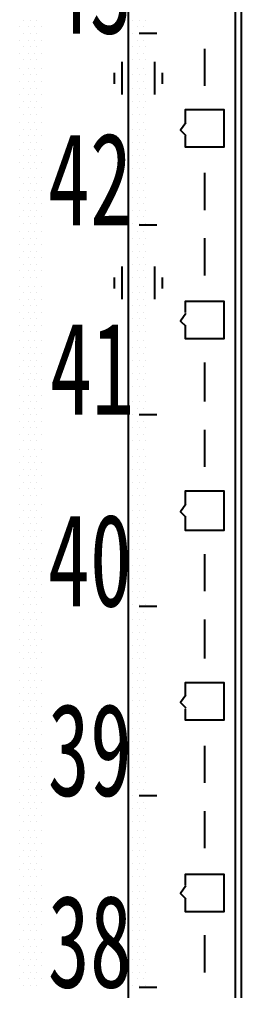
# Model space of a CAD drawing. Header units: metres. Extents: x 17 to 1264, y 17 to 859.
# Drawn here: x 380.9 to 395.6, y 563.3 to 627.5 of the extents above; entities that cross this region are included whole.
import ezdxf

# ---------------------------------------------------------------- set-up
doc = ezdxf.new("R2010")
doc.units = ezdxf.units.M
for name, color, linetype in [('LINES', 7, 'Continuous'), ('POLYLINES', 4, 'Continuous'), ('TEXTS', 3, 'Continuous')]:
    doc.layers.add(name, color=color, linetype=linetype)

msp = doc.modelspace()

# ---------------------------------------------------------------- linework, layer by layer
at = {"layer": 'LINES'}
for p, q in [((395.56, 96.77), (395.56, 692.06)), ((381.16, 627.41), (381.16, 627.41)), ((381.59, 627.41), (381.59, 627.41)), ((382.03, 627.41), (382.03, 627.41)), ((388.36, 627.41), (388.36, 627.41)), ((388.79, 627.41), (388.79, 627.41)), ((389.23, 627.41), (389.23, 627.41)), ((380.87, 626.98), (380.87, 626.98)), ((381.45, 626.98), (381.45, 626.98)), ((381.88, 626.98), (381.88, 626.98)), ((382.31, 626.98), (382.31, 626.98)), ((388.07, 626.98), (388.07, 626.98)), ((388.65, 626.98), (388.65, 626.98)), ((389.08, 626.98), (389.08, 626.98)), ((380.87, 626.11), (380.87, 626.11)), ((381.16, 626.54), (381.16, 626.54)), ((381.45, 626.11), (381.45, 626.11)), ((381.59, 626.54), (381.59, 626.54)), ((381.88, 626.11), (381.88, 626.11)), ((382.03, 626.54), (382.03, 626.54)), ((382.31, 626.11), (382.31, 626.11)), ((388.07, 626.11), (388.07, 626.11)), ((388.36, 626.54), (388.36, 626.54)), ((388.65, 626.11), (388.65, 626.11)), ((388.79, 626.54), (388.79, 626.54)), ((389.95, 626.54), (388.79, 626.54)), ((389.08, 626.11), (389.08, 626.11)), ((389.23, 626.54), (389.23, 626.54)), ((381.16, 625.68), (381.16, 625.68)), ((381.59, 625.68), (381.59, 625.68)), ((382.03, 625.68), (382.03, 625.68)), ((388.36, 625.68), (388.36, 625.68)), ((388.79, 625.68), (388.79, 625.68)), ((389.23, 625.68), (389.23, 625.68)), ((393.11, 625.54), (393.11, 623.09)), ((380.87, 625.25), (380.87, 625.25)), ((381.16, 624.82), (381.16, 624.82)), ((381.45, 625.25), (381.45, 625.25)), ((381.59, 624.82), (381.59, 624.82)), ((381.88, 625.25), (381.88, 625.25)), ((382.03, 624.82), (382.03, 624.82)), ((382.31, 625.25), (382.31, 625.25)), ((388.07, 625.25), (388.07, 625.25)), ((388.36, 624.82), (388.36, 624.82)), ((388.65, 625.25), (388.65, 625.25)), ((388.79, 624.82), (388.79, 624.82)), ((389.08, 625.25), (389.08, 625.25)), ((389.23, 624.82), (389.23, 624.82)), ((380.87, 624.24), (380.87, 624.24)), ((381.45, 624.24), (381.45, 624.24)), ((381.88, 624.24), (381.88, 624.24)), ((382.31, 624.24), (382.31, 624.24)), ((387.64, 624.67), (387.64, 622.51)), ((388.07, 624.24), (388.07, 624.24)), ((388.65, 624.24), (388.65, 624.24)), ((389.08, 624.24), (389.08, 624.24)), ((389.8, 624.67), (389.8, 622.51)), ((381.16, 623.81), (381.16, 623.81)), ((381.59, 623.81), (381.59, 623.81)), ((382.03, 623.81), (382.03, 623.81)), ((387.14, 623.95), (387.14, 623.23)), ((388.36, 623.81), (388.36, 623.81)), ((388.79, 623.81), (388.79, 623.81)), ((389.23, 623.81), (389.23, 623.81)), ((390.31, 623.95), (390.31, 623.23)), ((380.87, 623.38), (380.87, 623.38)), ((381.16, 622.94), (381.16, 622.94)), ((381.45, 623.38), (381.45, 623.38)), ((381.59, 622.94), (381.59, 622.94)), ((381.88, 623.38), (381.88, 623.38)), ((382.03, 622.94), (382.03, 622.94)), ((382.31, 623.38), (382.31, 623.38)), ((388.07, 623.38), (388.07, 623.38)), ((388.36, 622.94), (388.36, 622.94)), ((388.65, 623.38), (388.65, 623.38)), ((388.79, 622.94), (388.79, 622.94)), ((389.08, 623.38), (389.08, 623.38)), ((389.23, 622.94), (389.23, 622.94)), ((380.87, 622.51), (380.87, 622.51)), ((381.45, 622.51), (381.45, 622.51)), ((381.88, 622.51), (381.88, 622.51)), ((382.31, 622.51), (382.31, 622.51)), ((388.07, 622.51), (388.07, 622.51)), ((388.65, 622.51), (388.65, 622.51)), ((389.08, 622.51), (389.08, 622.51)), ((380.87, 621.65), (380.87, 621.65)), ((381.16, 622.08), (381.16, 622.08)), ((381.45, 621.65), (381.45, 621.65)), ((381.59, 622.08), (381.59, 622.08)), ((381.88, 621.65), (381.88, 621.65)), ((382.03, 622.08), (382.03, 622.08)), ((382.31, 621.65), (382.31, 621.65)), ((388.07, 621.65), (388.07, 621.65)), ((388.36, 622.08), (388.36, 622.08)), ((388.65, 621.65), (388.65, 621.65)), ((388.79, 622.08), (388.79, 622.08)), ((389.08, 621.65), (389.08, 621.65)), ((389.23, 622.08), (389.23, 622.08)), ((381.16, 621.22), (381.16, 621.22)), ((381.59, 621.22), (381.59, 621.22)), ((382.03, 621.22), (382.03, 621.22)), ((388.36, 621.22), (388.36, 621.22)), ((388.79, 621.22), (388.79, 621.22)), ((389.23, 621.22), (389.23, 621.22)), ((380.87, 620.64), (380.87, 620.64)), ((381.45, 620.64), (381.45, 620.64)), ((381.88, 620.64), (381.88, 620.64)), ((382.31, 620.64), (382.31, 620.64)), ((388.07, 620.64), (388.07, 620.64)), ((388.65, 620.64), (388.65, 620.64)), ((389.08, 620.64), (389.08, 620.64)), ((380.87, 619.78), (380.87, 619.78)), ((381.16, 620.21), (381.16, 620.21)), ((381.45, 619.78), (381.45, 619.78)), ((381.59, 620.21), (381.59, 620.21)), ((381.88, 619.78), (381.88, 619.78)), ((382.03, 620.21), (382.03, 620.21)), ((382.31, 619.78), (382.31, 619.78)), ((388.07, 619.78), (388.07, 619.78)), ((388.36, 620.21), (388.36, 620.21)), ((388.65, 619.78), (388.65, 619.78)), ((388.79, 620.21), (388.79, 620.21)), ((389.08, 619.78), (389.08, 619.78)), ((389.23, 620.21), (389.23, 620.21)), ((381.16, 619.34), (381.16, 619.34)), ((381.59, 619.34), (381.59, 619.34)), ((382.03, 619.34), (382.03, 619.34)), ((388.36, 619.34), (388.36, 619.34)), ((388.79, 619.34), (388.79, 619.34)), ((389.23, 619.34), (389.23, 619.34)), ((380.87, 618.91), (380.87, 618.91)), ((381.16, 618.48), (381.16, 618.48)), ((381.45, 618.91), (381.45, 618.91)), ((381.59, 618.48), (381.59, 618.48)), ((381.88, 618.91), (381.88, 618.91)), ((382.03, 618.48), (382.03, 618.48)), ((382.31, 618.91), (382.31, 618.91)), ((388.07, 618.91), (388.07, 618.91)), ((388.36, 618.48), (388.36, 618.48)), ((388.65, 618.91), (388.65, 618.91)), ((388.79, 618.48), (388.79, 618.48)), ((389.08, 618.91), (389.08, 618.91)), ((389.23, 618.48), (389.23, 618.48)), ((380.87, 618.05), (380.87, 618.05)), ((381.45, 618.05), (381.45, 618.05)), ((381.88, 618.05), (381.88, 618.05)), ((382.31, 618.05), (382.31, 618.05)), ((388.07, 618.05), (388.07, 618.05)), ((388.65, 618.05), (388.65, 618.05)), ((389.08, 618.05), (389.08, 618.05)), ((380.87, 617.04), (380.87, 617.04)), ((381.16, 617.62), (381.16, 617.62)), ((381.45, 617.04), (381.45, 617.04)), ((381.59, 617.62), (381.59, 617.62)), ((381.88, 617.04), (381.88, 617.04)), ((382.03, 617.62), (382.03, 617.62)), ((382.31, 617.04), (382.31, 617.04)), ((388.07, 617.04), (388.07, 617.04)), ((388.36, 617.62), (388.36, 617.62)), ((388.65, 617.04), (388.65, 617.04)), ((388.79, 617.62), (388.79, 617.62)), ((389.08, 617.04), (389.08, 617.04)), ((389.23, 617.62), (389.23, 617.62)), ((393.11, 617.33), (393.11, 614.88)), ((381.16, 616.61), (381.16, 616.61)), ((381.59, 616.61), (381.59, 616.61)), ((382.03, 616.61), (382.03, 616.61)), ((388.36, 616.61), (388.36, 616.61)), ((388.79, 616.61), (388.79, 616.61)), ((389.23, 616.61), (389.23, 616.61)), ((380.87, 616.18), (380.87, 616.18)), ((381.16, 615.74), (381.16, 615.74)), ((381.45, 616.18), (381.45, 616.18)), ((381.59, 615.74), (381.59, 615.74)), ((381.88, 616.18), (381.88, 616.18)), ((382.03, 615.74), (382.03, 615.74)), ((382.31, 616.18), (382.31, 616.18)), ((388.07, 616.18), (388.07, 616.18)), ((388.36, 615.74), (388.36, 615.74)), ((388.65, 616.18), (388.65, 616.18)), ((388.79, 615.74), (388.79, 615.74)), ((389.08, 616.18), (389.08, 616.18)), ((389.23, 615.74), (389.23, 615.74)), ((380.87, 615.31), (380.87, 615.31)), ((381.45, 615.31), (381.45, 615.31)), ((381.88, 615.31), (381.88, 615.31)), ((382.31, 615.31), (382.31, 615.31)), ((388.07, 615.31), (388.07, 615.31)), ((388.65, 615.31), (388.65, 615.31)), ((389.08, 615.31), (389.08, 615.31)), ((380.87, 614.45), (380.87, 614.45)), ((381.16, 614.88), (381.16, 614.88)), ((381.45, 614.45), (381.45, 614.45)), ((381.59, 614.88), (381.59, 614.88)), ((381.88, 614.45), (381.88, 614.45)), ((382.03, 614.88), (382.03, 614.88)), ((382.31, 614.45), (382.31, 614.45)), ((388.07, 614.45), (388.07, 614.45)), ((388.36, 614.88), (388.36, 614.88)), ((388.65, 614.45), (388.65, 614.45)), ((388.79, 614.88), (388.79, 614.88)), ((389.08, 614.45), (389.08, 614.45)), ((389.23, 614.88), (389.23, 614.88)), ((381.16, 614.02), (381.16, 614.02)), ((381.59, 614.02), (381.59, 614.02)), ((382.03, 614.02), (382.03, 614.02)), ((388.36, 614.02), (388.36, 614.02)), ((388.79, 614.02), (388.79, 614.02)), ((389.95, 613.87), (388.79, 613.87)), ((389.23, 614.02), (389.23, 614.02)), ((380.87, 613.44), (380.87, 613.44)), ((381.45, 613.44), (381.45, 613.44)), ((381.88, 613.44), (381.88, 613.44)), ((382.31, 613.44), (382.31, 613.44)), ((388.07, 613.44), (388.07, 613.44)), ((388.65, 613.44), (388.65, 613.44)), ((389.08, 613.44), (389.08, 613.44)), ((380.87, 612.58), (380.87, 612.58)), ((381.16, 613.01), (381.16, 613.01)), ((381.45, 612.58), (381.45, 612.58)), ((381.59, 613.01), (381.59, 613.01)), ((381.88, 612.58), (381.88, 612.58)), ((382.03, 613.01), (382.03, 613.01)), ((382.31, 612.58), (382.31, 612.58)), ((388.07, 612.58), (388.07, 612.58)), ((388.36, 613.01), (388.36, 613.01)), ((388.65, 612.58), (388.65, 612.58)), ((388.79, 613.01), (388.79, 613.01)), ((389.08, 612.58), (389.08, 612.58)), ((389.23, 613.01), (389.23, 613.01)), ((393.11, 613.01), (393.11, 610.56)), ((381.16, 612.14), (381.16, 612.14)), ((381.59, 612.14), (381.59, 612.14)), ((382.03, 612.14), (382.03, 612.14)), ((388.36, 612.14), (388.36, 612.14)), ((388.79, 612.14), (388.79, 612.14)), ((389.23, 612.14), (389.23, 612.14)), ((380.87, 611.71), (380.87, 611.71)), ((381.16, 611.28), (381.16, 611.28)), ((381.45, 611.71), (381.45, 611.71)), ((381.59, 611.28), (381.59, 611.28)), ((381.88, 611.71), (381.88, 611.71)), ((382.03, 611.28), (382.03, 611.28)), ((382.31, 611.71), (382.31, 611.71)), ((388.07, 611.71), (388.07, 611.71)), ((388.36, 611.28), (388.36, 611.28)), ((388.65, 611.71), (388.65, 611.71)), ((388.79, 611.28), (388.79, 611.28)), ((389.08, 611.71), (389.08, 611.71)), ((389.23, 611.28), (389.23, 611.28)), ((380.87, 610.85), (380.87, 610.85)), ((381.45, 610.85), (381.45, 610.85)), ((381.88, 610.85), (381.88, 610.85)), ((382.31, 610.85), (382.31, 610.85)), ((387.64, 611.14), (387.64, 608.98)), ((388.07, 610.85), (388.07, 610.85)), ((388.65, 610.85), (388.65, 610.85)), ((389.08, 610.85), (389.08, 610.85)), ((389.8, 611.14), (389.8, 608.98)), ((381.16, 610.42), (381.16, 610.42)), ((381.59, 610.42), (381.59, 610.42)), ((382.03, 610.42), (382.03, 610.42)), ((387.14, 610.42), (387.14, 609.7)), ((388.36, 610.42), (388.36, 610.42)), ((388.79, 610.42), (388.79, 610.42)), ((389.23, 610.42), (389.23, 610.42)), ((390.31, 610.42), (390.31, 609.7)), ((380.87, 609.84), (380.87, 609.84)), ((381.16, 609.41), (381.16, 609.41)), ((381.45, 609.84), (381.45, 609.84)), ((381.59, 609.41), (381.59, 609.41)), ((381.88, 609.84), (381.88, 609.84)), ((382.03, 609.41), (382.03, 609.41)), ((382.31, 609.84), (382.31, 609.84)), ((388.07, 609.84), (388.07, 609.84)), ((388.36, 609.41), (388.36, 609.41)), ((388.65, 609.84), (388.65, 609.84)), ((388.79, 609.41), (388.79, 609.41)), ((389.08, 609.84), (389.08, 609.84)), ((389.23, 609.41), (389.23, 609.41)), ((380.87, 608.98), (380.87, 608.98)), ((381.45, 608.98), (381.45, 608.98)), ((381.88, 608.98), (381.88, 608.98)), ((382.31, 608.98), (382.31, 608.98)), ((388.07, 608.98), (388.07, 608.98)), ((388.65, 608.98), (388.65, 608.98)), ((389.08, 608.98), (389.08, 608.98)), ((380.87, 608.11), (380.87, 608.11)), ((381.16, 608.54), (381.16, 608.54)), ((381.45, 608.11), (381.45, 608.11)), ((381.59, 608.54), (381.59, 608.54)), ((381.88, 608.11), (381.88, 608.11)), ((382.03, 608.54), (382.03, 608.54)), ((382.31, 608.11), (382.31, 608.11)), ((388.07, 608.11), (388.07, 608.11)), ((388.36, 608.54), (388.36, 608.54)), ((388.65, 608.11), (388.65, 608.11)), ((388.79, 608.54), (388.79, 608.54)), ((389.08, 608.11), (389.08, 608.11)), ((389.23, 608.54), (389.23, 608.54)), ((381.16, 607.68), (381.16, 607.68)), ((381.59, 607.68), (381.59, 607.68)), ((382.03, 607.68), (382.03, 607.68)), ((388.36, 607.68), (388.36, 607.68)), ((388.79, 607.68), (388.79, 607.68)), ((389.23, 607.68), (389.23, 607.68)), ((380.87, 607.25), (380.87, 607.25)), ((381.16, 606.82), (381.16, 606.82)), ((381.45, 607.25), (381.45, 607.25)), ((381.59, 606.82), (381.59, 606.82)), ((381.88, 607.25), (381.88, 607.25)), ((382.03, 606.82), (382.03, 606.82)), ((382.31, 607.25), (382.31, 607.25)), ((388.07, 607.25), (388.07, 607.25)), ((388.36, 606.82), (388.36, 606.82)), ((388.65, 607.25), (388.65, 607.25)), ((388.79, 606.82), (388.79, 606.82)), ((389.08, 607.25), (389.08, 607.25)), ((389.23, 606.82), (389.23, 606.82)), ((380.87, 606.24), (380.87, 606.24)), ((381.45, 606.24), (381.45, 606.24)), ((381.88, 606.24), (381.88, 606.24)), ((382.31, 606.24), (382.31, 606.24)), ((388.07, 606.24), (388.07, 606.24)), ((388.65, 606.24), (388.65, 606.24)), ((389.08, 606.24), (389.08, 606.24)), ((381.16, 605.81), (381.16, 605.81)), ((381.59, 605.81), (381.59, 605.81)), ((382.03, 605.81), (382.03, 605.81)), ((388.36, 605.81), (388.36, 605.81)), ((388.79, 605.81), (388.79, 605.81)), ((389.23, 605.81), (389.23, 605.81)), ((380.87, 605.38), (380.87, 605.38)), ((381.16, 604.94), (381.16, 604.94)), ((381.45, 605.38), (381.45, 605.38)), ((381.59, 604.94), (381.59, 604.94)), ((381.88, 605.38), (381.88, 605.38)), ((382.03, 604.94), (382.03, 604.94)), ((382.31, 605.38), (382.31, 605.38)), ((388.07, 605.38), (388.07, 605.38)), ((388.36, 604.94), (388.36, 604.94)), ((388.65, 605.38), (388.65, 605.38)), ((388.79, 604.94), (388.79, 604.94)), ((389.08, 605.38), (389.08, 605.38)), ((389.23, 604.94), (389.23, 604.94)), ((380.87, 604.51), (380.87, 604.51)), ((381.45, 604.51), (381.45, 604.51)), ((381.88, 604.51), (381.88, 604.51)), ((382.31, 604.51), (382.31, 604.51)), ((388.07, 604.51), (388.07, 604.51)), ((388.65, 604.51), (388.65, 604.51)), ((389.08, 604.51), (389.08, 604.51)), ((393.11, 604.8), (393.11, 602.21)), ((380.87, 603.65), (380.87, 603.65)), ((381.16, 604.08), (381.16, 604.08)), ((381.45, 603.65), (381.45, 603.65)), ((381.59, 604.08), (381.59, 604.08)), ((381.88, 603.65), (381.88, 603.65)), ((382.03, 604.08), (382.03, 604.08)), ((382.31, 603.65), (382.31, 603.65)), ((388.07, 603.65), (388.07, 603.65)), ((388.36, 604.08), (388.36, 604.08)), ((388.65, 603.65), (388.65, 603.65)), ((388.79, 604.08), (388.79, 604.08)), ((389.08, 603.65), (389.08, 603.65)), ((389.23, 604.08), (389.23, 604.08)), ((381.16, 603.22), (381.16, 603.22)), ((381.59, 603.22), (381.59, 603.22)), ((382.03, 603.22), (382.03, 603.22)), ((388.36, 603.22), (388.36, 603.22)), ((388.79, 603.22), (388.79, 603.22)), ((389.23, 603.22), (389.23, 603.22)), ((380.87, 602.64), (380.87, 602.64)), ((381.45, 602.64), (381.45, 602.64)), ((381.88, 602.64), (381.88, 602.64)), ((382.31, 602.64), (382.31, 602.64)), ((388.07, 602.64), (388.07, 602.64)), ((388.65, 602.64), (388.65, 602.64)), ((389.08, 602.64), (389.08, 602.64)), ((380.87, 601.78), (380.87, 601.78)), ((381.16, 602.21), (381.16, 602.21)), ((381.45, 601.78), (381.45, 601.78)), ((381.59, 602.21), (381.59, 602.21)), ((381.88, 601.78), (381.88, 601.78)), ((382.03, 602.21), (382.03, 602.21)), ((382.31, 601.78), (382.31, 601.78)), ((388.07, 601.78), (388.07, 601.78)), ((388.36, 602.21), (388.36, 602.21)), ((388.65, 601.78), (388.65, 601.78)), ((388.79, 602.21), (388.79, 602.21)), ((389.08, 601.78), (389.08, 601.78)), ((389.23, 602.21), (389.23, 602.21)), ((381.16, 601.34), (381.16, 601.34)), ((381.59, 601.34), (381.59, 601.34)), ((382.03, 601.34), (382.03, 601.34)), ((388.36, 601.34), (388.36, 601.34)), ((388.79, 601.34), (388.79, 601.34)), ((389.95, 601.34), (388.79, 601.34)), ((389.23, 601.34), (389.23, 601.34)), ((380.87, 600.91), (380.87, 600.91)), ((381.16, 600.48), (381.16, 600.48)), ((381.45, 600.91), (381.45, 600.91)), ((381.59, 600.48), (381.59, 600.48)), ((381.88, 600.91), (381.88, 600.91)), ((382.03, 600.48), (382.03, 600.48)), ((382.31, 600.91), (382.31, 600.91)), ((388.07, 600.91), (388.07, 600.91)), ((388.36, 600.48), (388.36, 600.48)), ((388.65, 600.91), (388.65, 600.91)), ((388.79, 600.48), (388.79, 600.48)), ((389.08, 600.91), (389.08, 600.91)), ((389.23, 600.48), (389.23, 600.48)), ((393.11, 600.34), (393.11, 597.89)), ((380.87, 600.05), (380.87, 600.05)), ((381.45, 600.05), (381.45, 600.05)), ((381.88, 600.05), (381.88, 600.05)), ((382.31, 600.05), (382.31, 600.05)), ((388.07, 600.05), (388.07, 600.05)), ((388.65, 600.05), (388.65, 600.05)), ((389.08, 600.05), (389.08, 600.05)), ((380.87, 599.04), (380.87, 599.04)), ((381.16, 599.62), (381.16, 599.62)), ((381.45, 599.04), (381.45, 599.04)), ((381.59, 599.62), (381.59, 599.62)), ((381.88, 599.04), (381.88, 599.04)), ((382.03, 599.62), (382.03, 599.62)), ((382.31, 599.04), (382.31, 599.04)), ((388.07, 599.04), (388.07, 599.04)), ((388.36, 599.62), (388.36, 599.62)), ((388.65, 599.04), (388.65, 599.04)), ((388.79, 599.62), (388.79, 599.62)), ((389.08, 599.04), (389.08, 599.04)), ((389.23, 599.62), (389.23, 599.62)), ((381.16, 598.61), (381.16, 598.61)), ((381.59, 598.61), (381.59, 598.61)), ((382.03, 598.61), (382.03, 598.61)), ((388.36, 598.61), (388.36, 598.61)), ((388.79, 598.61), (388.79, 598.61)), ((389.23, 598.61), (389.23, 598.61)), ((380.87, 598.18), (380.87, 598.18)), ((381.45, 598.18), (381.45, 598.18)), ((381.88, 598.18), (381.88, 598.18)), ((382.31, 598.18), (382.31, 598.18)), ((388.07, 598.18), (388.07, 598.18)), ((388.65, 598.18), (388.65, 598.18)), ((389.08, 598.18), (389.08, 598.18)), ((380.87, 597.31), (380.87, 597.31)), ((381.16, 597.74), (381.16, 597.74)), ((381.45, 597.31), (381.45, 597.31)), ((381.59, 597.74), (381.59, 597.74)), ((381.88, 597.31), (381.88, 597.31)), ((382.03, 597.74), (382.03, 597.74)), ((382.31, 597.31), (382.31, 597.31)), ((388.07, 597.31), (388.07, 597.31)), ((388.36, 597.74), (388.36, 597.74)), ((388.65, 597.31), (388.65, 597.31)), ((388.79, 597.74), (388.79, 597.74)), ((389.08, 597.31), (389.08, 597.31)), ((389.23, 597.74), (389.23, 597.74)), ((381.16, 596.88), (381.16, 596.88)), ((381.59, 596.88), (381.59, 596.88)), ((382.03, 596.88), (382.03, 596.88)), ((388.36, 596.88), (388.36, 596.88)), ((388.79, 596.88), (388.79, 596.88)), ((389.23, 596.88), (389.23, 596.88)), ((380.87, 596.45), (380.87, 596.45)), ((381.16, 596.02), (381.16, 596.02)), ((381.45, 596.45), (381.45, 596.45)), ((381.59, 596.02), (381.59, 596.02)), ((381.88, 596.45), (381.88, 596.45)), ((382.03, 596.02), (382.03, 596.02)), ((382.31, 596.45), (382.31, 596.45)), ((388.07, 596.45), (388.07, 596.45)), ((388.36, 596.02), (388.36, 596.02)), ((388.65, 596.45), (388.65, 596.45)), ((388.79, 596.02), (388.79, 596.02)), ((389.08, 596.45), (389.08, 596.45)), ((389.23, 596.02), (389.23, 596.02)), ((380.87, 595.44), (380.87, 595.44)), ((381.45, 595.44), (381.45, 595.44)), ((381.88, 595.44), (381.88, 595.44)), ((382.31, 595.44), (382.31, 595.44)), ((388.07, 595.44), (388.07, 595.44)), ((388.65, 595.44), (388.65, 595.44)), ((389.08, 595.44), (389.08, 595.44)), ((380.87, 594.58), (380.87, 594.58)), ((381.16, 595.01), (381.16, 595.01)), ((381.45, 594.58), (381.45, 594.58)), ((381.59, 595.01), (381.59, 595.01)), ((381.88, 594.58), (381.88, 594.58)), ((382.03, 595.01), (382.03, 595.01)), ((382.31, 594.58), (382.31, 594.58)), ((388.07, 594.58), (388.07, 594.58)), ((388.36, 595.01), (388.36, 595.01)), ((388.65, 594.58), (388.65, 594.58)), ((388.79, 595.01), (388.79, 595.01)), ((389.08, 594.58), (389.08, 594.58)), ((389.23, 595.01), (389.23, 595.01)), ((381.16, 594.14), (381.16, 594.14)), ((381.59, 594.14), (381.59, 594.14)), ((382.03, 594.14), (382.03, 594.14)), ((388.36, 594.14), (388.36, 594.14)), ((388.79, 594.14), (388.79, 594.14)), ((389.23, 594.14), (389.23, 594.14)), ((380.87, 593.71), (380.87, 593.71)), ((381.16, 593.28), (381.16, 593.28)), ((381.45, 593.71), (381.45, 593.71)), ((381.59, 593.28), (381.59, 593.28)), ((381.88, 593.71), (381.88, 593.71)), ((382.03, 593.28), (382.03, 593.28)), ((382.31, 593.71), (382.31, 593.71)), ((388.07, 593.71), (388.07, 593.71)), ((388.36, 593.28), (388.36, 593.28)), ((388.65, 593.71), (388.65, 593.71)), ((388.79, 593.28), (388.79, 593.28)), ((389.08, 593.71), (389.08, 593.71)), ((389.23, 593.28), (389.23, 593.28)), ((380.87, 592.85), (380.87, 592.85)), ((381.45, 592.85), (381.45, 592.85)), ((381.88, 592.85), (381.88, 592.85)), ((382.31, 592.85), (382.31, 592.85)), ((388.07, 592.85), (388.07, 592.85)), ((388.65, 592.85), (388.65, 592.85)), ((389.08, 592.85), (389.08, 592.85)), ((381.16, 592.42), (381.16, 592.42)), ((381.59, 592.42), (381.59, 592.42)), ((382.03, 592.42), (382.03, 592.42)), ((388.36, 592.42), (388.36, 592.42)), ((388.79, 592.42), (388.79, 592.42)), ((389.23, 592.42), (389.23, 592.42)), ((393.11, 592.13), (393.11, 589.68)), ((380.87, 591.84), (380.87, 591.84)), ((381.16, 591.41), (381.16, 591.41)), ((381.45, 591.84), (381.45, 591.84)), ((381.59, 591.41), (381.59, 591.41)), ((381.88, 591.84), (381.88, 591.84)), ((382.03, 591.41), (382.03, 591.41)), ((382.31, 591.84), (382.31, 591.84)), ((388.07, 591.84), (388.07, 591.84)), ((388.36, 591.41), (388.36, 591.41)), ((388.65, 591.84), (388.65, 591.84)), ((388.79, 591.41), (388.79, 591.41)), ((389.08, 591.84), (389.08, 591.84)), ((389.23, 591.41), (389.23, 591.41)), ((380.87, 590.98), (380.87, 590.98)), ((381.45, 590.98), (381.45, 590.98)), ((381.88, 590.98), (381.88, 590.98)), ((382.31, 590.98), (382.31, 590.98)), ((388.07, 590.98), (388.07, 590.98)), ((388.65, 590.98), (388.65, 590.98)), ((389.08, 590.98), (389.08, 590.98)), ((380.87, 590.11), (380.87, 590.11)), ((381.16, 590.54), (381.16, 590.54)), ((381.45, 590.11), (381.45, 590.11)), ((381.59, 590.54), (381.59, 590.54)), ((381.88, 590.11), (381.88, 590.11)), ((382.03, 590.54), (382.03, 590.54)), ((382.31, 590.11), (382.31, 590.11)), ((388.07, 590.11), (388.07, 590.11)), ((388.36, 590.54), (388.36, 590.54)), ((388.65, 590.11), (388.65, 590.11)), ((388.79, 590.54), (388.79, 590.54)), ((389.08, 590.11), (389.08, 590.11)), ((389.23, 590.54), (389.23, 590.54)), ((381.16, 589.68), (381.16, 589.68)), ((381.59, 589.68), (381.59, 589.68)), ((382.03, 589.68), (382.03, 589.68)), ((388.36, 589.68), (388.36, 589.68)), ((388.79, 589.68), (388.79, 589.68)), ((389.23, 589.68), (389.23, 589.68)), ((380.87, 589.25), (380.87, 589.25)), ((381.16, 588.82), (381.16, 588.82)), ((381.45, 589.25), (381.45, 589.25)), ((381.59, 588.82), (381.59, 588.82)), ((381.88, 589.25), (381.88, 589.25)), ((382.03, 588.82), (382.03, 588.82)), ((382.31, 589.25), (382.31, 589.25)), ((388.07, 589.25), (388.07, 589.25)), ((388.36, 588.82), (388.36, 588.82)), ((388.65, 589.25), (388.65, 589.25)), ((388.79, 588.82), (388.79, 588.82)), ((389.08, 589.25), (389.08, 589.25)), ((389.23, 588.82), (389.23, 588.82)), ((380.87, 588.24), (380.87, 588.24)), ((381.45, 588.24), (381.45, 588.24)), ((381.88, 588.24), (381.88, 588.24)), ((382.31, 588.24), (382.31, 588.24)), ((388.07, 588.24), (388.07, 588.24)), ((388.65, 588.24), (388.65, 588.24)), ((389.95, 588.67), (388.79, 588.67)), ((389.08, 588.24), (389.08, 588.24)), ((381.16, 587.81), (381.16, 587.81)), ((381.59, 587.81), (381.59, 587.81)), ((382.03, 587.81), (382.03, 587.81)), ((388.36, 587.81), (388.36, 587.81)), ((388.79, 587.81), (388.79, 587.81)), ((389.23, 587.81), (389.23, 587.81)), ((393.11, 587.81), (393.11, 585.22)), ((380.87, 587.38), (380.87, 587.38)), ((381.16, 586.94), (381.16, 586.94)), ((381.45, 587.38), (381.45, 587.38)), ((381.59, 586.94), (381.59, 586.94)), ((381.88, 587.38), (381.88, 587.38)), ((382.03, 586.94), (382.03, 586.94)), ((382.31, 587.38), (382.31, 587.38)), ((388.07, 587.38), (388.07, 587.38)), ((388.36, 586.94), (388.36, 586.94)), ((388.65, 587.38), (388.65, 587.38)), ((388.79, 586.94), (388.79, 586.94)), ((389.08, 587.38), (389.08, 587.38)), ((389.23, 586.94), (389.23, 586.94)), ((380.87, 586.51), (380.87, 586.51)), ((381.45, 586.51), (381.45, 586.51)), ((381.88, 586.51), (381.88, 586.51)), ((382.31, 586.51), (382.31, 586.51)), ((388.07, 586.51), (388.07, 586.51)), ((388.65, 586.51), (388.65, 586.51)), ((389.08, 586.51), (389.08, 586.51)), ((380.87, 585.65), (380.87, 585.65)), ((381.16, 586.08), (381.16, 586.08)), ((381.45, 585.65), (381.45, 585.65)), ((381.59, 586.08), (381.59, 586.08)), ((381.88, 585.65), (381.88, 585.65)), ((382.03, 586.08), (382.03, 586.08)), ((382.31, 585.65), (382.31, 585.65)), ((388.07, 585.65), (388.07, 585.65)), ((388.36, 586.08), (388.36, 586.08)), ((388.65, 585.65), (388.65, 585.65)), ((388.79, 586.08), (388.79, 586.08)), ((389.08, 585.65), (389.08, 585.65)), ((389.23, 586.08), (389.23, 586.08)), ((381.16, 585.22), (381.16, 585.22)), ((381.59, 585.22), (381.59, 585.22)), ((382.03, 585.22), (382.03, 585.22)), ((388.36, 585.22), (388.36, 585.22)), ((388.79, 585.22), (388.79, 585.22)), ((389.23, 585.22), (389.23, 585.22)), ((380.87, 584.64), (380.87, 584.64)), ((381.45, 584.64), (381.45, 584.64)), ((381.88, 584.64), (381.88, 584.64)), ((382.31, 584.64), (382.31, 584.64)), ((388.07, 584.64), (388.07, 584.64)), ((388.65, 584.64), (388.65, 584.64)), ((389.08, 584.64), (389.08, 584.64)), ((380.87, 583.78), (380.87, 583.78)), ((381.16, 584.21), (381.16, 584.21)), ((381.45, 583.78), (381.45, 583.78)), ((381.59, 584.21), (381.59, 584.21)), ((381.88, 583.78), (381.88, 583.78)), ((382.03, 584.21), (382.03, 584.21)), ((382.31, 583.78), (382.31, 583.78)), ((388.07, 583.78), (388.07, 583.78)), ((388.36, 584.21), (388.36, 584.21)), ((388.65, 583.78), (388.65, 583.78)), ((388.79, 584.21), (388.79, 584.21)), ((389.08, 583.78), (389.08, 583.78)), ((389.23, 584.21), (389.23, 584.21)), ((381.16, 583.34), (381.16, 583.34)), ((381.59, 583.34), (381.59, 583.34)), ((382.03, 583.34), (382.03, 583.34)), ((388.36, 583.34), (388.36, 583.34)), ((388.79, 583.34), (388.79, 583.34)), ((389.23, 583.34), (389.23, 583.34)), ((380.87, 582.91), (380.87, 582.91)), ((381.16, 582.48), (381.16, 582.48)), ((381.45, 582.91), (381.45, 582.91)), ((381.59, 582.48), (381.59, 582.48)), ((381.88, 582.91), (381.88, 582.91)), ((382.03, 582.48), (382.03, 582.48)), ((382.31, 582.91), (382.31, 582.91)), ((388.07, 582.91), (388.07, 582.91)), ((388.36, 582.48), (388.36, 582.48)), ((388.65, 582.91), (388.65, 582.91)), ((388.79, 582.48), (388.79, 582.48)), ((389.08, 582.91), (389.08, 582.91)), ((389.23, 582.48), (389.23, 582.48)), ((380.87, 582.05), (380.87, 582.05)), ((381.45, 582.05), (381.45, 582.05)), ((381.88, 582.05), (381.88, 582.05)), ((382.31, 582.05), (382.31, 582.05)), ((388.07, 582.05), (388.07, 582.05)), ((388.65, 582.05), (388.65, 582.05)), ((389.08, 582.05), (389.08, 582.05)), ((381.16, 581.62), (381.16, 581.62)), ((381.59, 581.62), (381.59, 581.62)), ((382.03, 581.62), (382.03, 581.62)), ((388.36, 581.62), (388.36, 581.62)), ((388.79, 581.62), (388.79, 581.62)), ((389.23, 581.62), (389.23, 581.62)), ((380.87, 581.04), (380.87, 581.04)), ((381.16, 580.61), (381.16, 580.61)), ((381.45, 581.04), (381.45, 581.04)), ((381.59, 580.61), (381.59, 580.61)), ((381.88, 581.04), (381.88, 581.04)), ((382.03, 580.61), (382.03, 580.61)), ((382.31, 581.04), (382.31, 581.04)), ((388.07, 581.04), (388.07, 581.04)), ((388.36, 580.61), (388.36, 580.61)), ((388.65, 581.04), (388.65, 581.04)), ((388.79, 580.61), (388.79, 580.61)), ((389.08, 581.04), (389.08, 581.04)), ((389.23, 580.61), (389.23, 580.61)), ((380.87, 580.18), (380.87, 580.18)), ((381.45, 580.18), (381.45, 580.18)), ((381.88, 580.18), (381.88, 580.18)), ((382.31, 580.18), (382.31, 580.18)), ((388.07, 580.18), (388.07, 580.18)), ((388.65, 580.18), (388.65, 580.18)), ((389.08, 580.18), (389.08, 580.18)), ((380.87, 579.31), (380.87, 579.31)), ((381.16, 579.74), (381.16, 579.74)), ((381.45, 579.31), (381.45, 579.31)), ((381.59, 579.74), (381.59, 579.74)), ((381.88, 579.31), (381.88, 579.31)), ((382.03, 579.74), (382.03, 579.74)), ((382.31, 579.31), (382.31, 579.31)), ((388.07, 579.31), (388.07, 579.31)), ((388.36, 579.74), (388.36, 579.74)), ((388.65, 579.31), (388.65, 579.31)), ((388.79, 579.74), (388.79, 579.74)), ((389.08, 579.31), (389.08, 579.31)), ((389.23, 579.74), (389.23, 579.74)), ((393.11, 579.46), (393.11, 577.01)), ((381.16, 578.88), (381.16, 578.88)), ((381.59, 578.88), (381.59, 578.88)), ((382.03, 578.88), (382.03, 578.88)), ((388.36, 578.88), (388.36, 578.88)), ((388.79, 578.88), (388.79, 578.88)), ((389.23, 578.88), (389.23, 578.88)), ((380.87, 578.45), (380.87, 578.45)), ((381.16, 578.02), (381.16, 578.02)), ((381.45, 578.45), (381.45, 578.45)), ((381.59, 578.02), (381.59, 578.02)), ((381.88, 578.45), (381.88, 578.45)), ((382.03, 578.02), (382.03, 578.02)), ((382.31, 578.45), (382.31, 578.45)), ((388.07, 578.45), (388.07, 578.45)), ((388.36, 578.02), (388.36, 578.02)), ((388.65, 578.45), (388.65, 578.45)), ((388.79, 578.02), (388.79, 578.02)), ((389.08, 578.45), (389.08, 578.45)), ((389.23, 578.02), (389.23, 578.02)), ((380.87, 577.44), (380.87, 577.44)), ((381.45, 577.44), (381.45, 577.44)), ((381.88, 577.44), (381.88, 577.44)), ((382.31, 577.44), (382.31, 577.44)), ((388.07, 577.44), (388.07, 577.44)), ((388.65, 577.44), (388.65, 577.44)), ((389.08, 577.44), (389.08, 577.44)), ((380.87, 576.58), (380.87, 576.58)), ((381.16, 577.01), (381.16, 577.01)), ((381.45, 576.58), (381.45, 576.58)), ((381.59, 577.01), (381.59, 577.01)), ((381.88, 576.58), (381.88, 576.58)), ((382.03, 577.01), (382.03, 577.01)), ((382.31, 576.58), (382.31, 576.58)), ((388.07, 576.58), (388.07, 576.58)), ((388.36, 577.01), (388.36, 577.01)), ((388.65, 576.58), (388.65, 576.58)), ((388.79, 577.01), (388.79, 577.01)), ((389.08, 576.58), (389.08, 576.58)), ((389.23, 577.01), (389.23, 577.01)), ((381.16, 576.14), (381.16, 576.14)), ((381.59, 576.14), (381.59, 576.14)), ((382.03, 576.14), (382.03, 576.14)), ((388.36, 576.14), (388.36, 576.14)), ((388.79, 576.14), (388.79, 576.14)), ((389.95, 576.14), (388.79, 576.14)), ((389.23, 576.14), (389.23, 576.14)), ((380.87, 575.71), (380.87, 575.71)), ((381.16, 575.28), (381.16, 575.28)), ((381.45, 575.71), (381.45, 575.71)), ((381.59, 575.28), (381.59, 575.28)), ((381.88, 575.71), (381.88, 575.71)), ((382.03, 575.28), (382.03, 575.28)), ((382.31, 575.71), (382.31, 575.71)), ((388.07, 575.71), (388.07, 575.71)), ((388.36, 575.28), (388.36, 575.28)), ((388.65, 575.71), (388.65, 575.71)), ((388.79, 575.28), (388.79, 575.28)), ((389.08, 575.71), (389.08, 575.71)), ((389.23, 575.28), (389.23, 575.28)), ((380.87, 574.85), (380.87, 574.85)), ((381.45, 574.85), (381.45, 574.85)), ((381.88, 574.85), (381.88, 574.85)), ((382.31, 574.85), (382.31, 574.85)), ((388.07, 574.85), (388.07, 574.85)), ((388.65, 574.85), (388.65, 574.85)), ((389.08, 574.85), (389.08, 574.85)), ((393.11, 575.14), (393.11, 572.69)), ((381.16, 574.42), (381.16, 574.42)), ((381.59, 574.42), (381.59, 574.42)), ((382.03, 574.42), (382.03, 574.42)), ((388.36, 574.42), (388.36, 574.42)), ((388.79, 574.42), (388.79, 574.42)), ((389.23, 574.42), (389.23, 574.42)), ((380.87, 573.84), (380.87, 573.84)), ((381.16, 573.41), (381.16, 573.41)), ((381.45, 573.84), (381.45, 573.84)), ((381.59, 573.41), (381.59, 573.41)), ((381.88, 573.84), (381.88, 573.84)), ((382.03, 573.41), (382.03, 573.41)), ((382.31, 573.84), (382.31, 573.84)), ((388.07, 573.84), (388.07, 573.84)), ((388.36, 573.41), (388.36, 573.41)), ((388.65, 573.84), (388.65, 573.84)), ((388.79, 573.41), (388.79, 573.41)), ((389.08, 573.84), (389.08, 573.84)), ((389.23, 573.41), (389.23, 573.41)), ((380.87, 572.98), (380.87, 572.98)), ((381.45, 572.98), (381.45, 572.98)), ((381.88, 572.98), (381.88, 572.98)), ((382.31, 572.98), (382.31, 572.98)), ((388.07, 572.98), (388.07, 572.98)), ((388.65, 572.98), (388.65, 572.98)), ((389.08, 572.98), (389.08, 572.98)), ((380.87, 572.11), (380.87, 572.11)), ((381.16, 572.54), (381.16, 572.54)), ((381.45, 572.11), (381.45, 572.11)), ((381.59, 572.54), (381.59, 572.54)), ((381.88, 572.11), (381.88, 572.11)), ((382.03, 572.54), (382.03, 572.54)), ((382.31, 572.11), (382.31, 572.11)), ((388.07, 572.11), (388.07, 572.11)), ((388.36, 572.54), (388.36, 572.54)), ((388.65, 572.11), (388.65, 572.11)), ((388.79, 572.54), (388.79, 572.54)), ((389.08, 572.11), (389.08, 572.11)), ((389.23, 572.54), (389.23, 572.54)), ((381.16, 571.68), (381.16, 571.68)), ((381.59, 571.68), (381.59, 571.68)), ((382.03, 571.68), (382.03, 571.68)), ((388.36, 571.68), (388.36, 571.68)), ((388.79, 571.68), (388.79, 571.68)), ((389.23, 571.68), (389.23, 571.68)), ((380.87, 571.25), (380.87, 571.25)), ((381.16, 570.82), (381.16, 570.82)), ((381.45, 571.25), (381.45, 571.25)), ((381.59, 570.82), (381.59, 570.82)), ((381.88, 571.25), (381.88, 571.25)), ((382.03, 570.82), (382.03, 570.82)), ((382.31, 571.25), (382.31, 571.25)), ((388.07, 571.25), (388.07, 571.25)), ((388.36, 570.82), (388.36, 570.82)), ((388.65, 571.25), (388.65, 571.25)), ((388.79, 570.82), (388.79, 570.82)), ((389.08, 571.25), (389.08, 571.25)), ((389.23, 570.82), (389.23, 570.82)), ((380.87, 570.24), (380.87, 570.24)), ((381.45, 570.24), (381.45, 570.24)), ((381.88, 570.24), (381.88, 570.24)), ((382.31, 570.24), (382.31, 570.24)), ((388.07, 570.24), (388.07, 570.24)), ((388.65, 570.24), (388.65, 570.24)), ((389.08, 570.24), (389.08, 570.24)), ((381.16, 569.81), (381.16, 569.81)), ((381.59, 569.81), (381.59, 569.81)), ((382.03, 569.81), (382.03, 569.81)), ((388.36, 569.81), (388.36, 569.81)), ((388.79, 569.81), (388.79, 569.81)), ((389.23, 569.81), (389.23, 569.81)), ((380.87, 569.38), (380.87, 569.38)), ((381.16, 568.94), (381.16, 568.94)), ((381.45, 569.38), (381.45, 569.38)), ((381.59, 568.94), (381.59, 568.94)), ((381.88, 569.38), (381.88, 569.38)), ((382.03, 568.94), (382.03, 568.94)), ((382.31, 569.38), (382.31, 569.38)), ((388.07, 569.38), (388.07, 569.38)), ((388.36, 568.94), (388.36, 568.94)), ((388.65, 569.38), (388.65, 569.38)), ((388.79, 568.94), (388.79, 568.94)), ((389.08, 569.38), (389.08, 569.38)), ((389.23, 568.94), (389.23, 568.94)), ((380.87, 568.51), (380.87, 568.51)), ((381.45, 568.51), (381.45, 568.51)), ((381.88, 568.51), (381.88, 568.51)), ((382.31, 568.51), (382.31, 568.51)), ((388.07, 568.51), (388.07, 568.51)), ((388.65, 568.51), (388.65, 568.51)), ((389.08, 568.51), (389.08, 568.51)), ((380.87, 567.65), (380.87, 567.65)), ((381.16, 568.08), (381.16, 568.08)), ((381.45, 567.65), (381.45, 567.65)), ((381.59, 568.08), (381.59, 568.08)), ((381.88, 567.65), (381.88, 567.65)), ((382.03, 568.08), (382.03, 568.08)), ((382.31, 567.65), (382.31, 567.65)), ((388.07, 567.65), (388.07, 567.65)), ((388.36, 568.08), (388.36, 568.08)), ((388.65, 567.65), (388.65, 567.65)), ((388.79, 568.08), (388.79, 568.08)), ((389.08, 567.65), (389.08, 567.65)), ((389.23, 568.08), (389.23, 568.08)), ((381.16, 567.22), (381.16, 567.22)), ((381.59, 567.22), (381.59, 567.22)), ((382.03, 567.22), (382.03, 567.22)), ((388.36, 567.22), (388.36, 567.22)), ((388.79, 567.22), (388.79, 567.22)), ((389.23, 567.22), (389.23, 567.22)), ((380.87, 566.64), (380.87, 566.64)), ((381.45, 566.64), (381.45, 566.64)), ((381.88, 566.64), (381.88, 566.64)), ((382.31, 566.64), (382.31, 566.64)), ((388.07, 566.64), (388.07, 566.64)), ((388.65, 566.64), (388.65, 566.64)), ((389.08, 566.64), (389.08, 566.64)), ((393.11, 566.93), (393.11, 564.48)), ((380.87, 565.78), (380.87, 565.78)), ((381.16, 566.21), (381.16, 566.21)), ((381.45, 565.78), (381.45, 565.78)), ((381.59, 566.21), (381.59, 566.21)), ((381.88, 565.78), (381.88, 565.78)), ((382.03, 566.21), (382.03, 566.21)), ((382.31, 565.78), (382.31, 565.78)), ((388.07, 565.78), (388.07, 565.78)), ((388.36, 566.21), (388.36, 566.21)), ((388.65, 565.78), (388.65, 565.78)), ((388.79, 566.21), (388.79, 566.21)), ((389.08, 565.78), (389.08, 565.78)), ((389.23, 566.21), (389.23, 566.21)), ((381.16, 565.34), (381.16, 565.34)), ((381.59, 565.34), (381.59, 565.34)), ((382.03, 565.34), (382.03, 565.34)), ((388.36, 565.34), (388.36, 565.34)), ((388.79, 565.34), (388.79, 565.34)), ((389.23, 565.34), (389.23, 565.34)), ((380.87, 564.91), (380.87, 564.91)), ((381.16, 564.48), (381.16, 564.48)), ((381.45, 564.91), (381.45, 564.91)), ((381.59, 564.48), (381.59, 564.48)), ((381.88, 564.91), (381.88, 564.91)), ((382.03, 564.48), (382.03, 564.48)), ((382.31, 564.91), (382.31, 564.91)), ((388.07, 564.91), (388.07, 564.91)), ((388.36, 564.48), (388.36, 564.48)), ((388.65, 564.91), (388.65, 564.91)), ((388.79, 564.48), (388.79, 564.48)), ((389.08, 564.91), (389.08, 564.91)), ((389.23, 564.48), (389.23, 564.48)), ((380.87, 564.05), (380.87, 564.05)), ((381.45, 564.05), (381.45, 564.05)), ((381.88, 564.05), (381.88, 564.05)), ((382.31, 564.05), (382.31, 564.05)), ((388.07, 564.05), (388.07, 564.05)), ((388.65, 564.05), (388.65, 564.05)), ((389.08, 564.05), (389.08, 564.05)), ((381.16, 563.62), (381.16, 563.62)), ((381.59, 563.62), (381.59, 563.62)), ((382.03, 563.62), (382.03, 563.62)), ((388.36, 563.62), (388.36, 563.62)), ((388.79, 563.62), (388.79, 563.62)), ((389.95, 563.47), (388.79, 563.47)), ((389.23, 563.62), (389.23, 563.62))]:
    msp.add_line(p, q, dxfattribs=at)
at = {"layer": 'POLYLINES'}
for points in [[(388.07, 692.06), (388.07, 550.08), (388.07, 96.77)], [(395.13, 674.78), (395.13, 535.82), (395.13, 96.77)], [(391.82, 619.78), (391.82, 619.06), (394.41, 619.06), (394.41, 621.5), (391.82, 621.5), (391.82, 620.64)], [(391.88, 620.65), (391.53, 620.16), (391.88, 619.8)], [(391.82, 607.25), (391.82, 606.38), (394.41, 606.38), (394.41, 608.83), (391.82, 608.83), (391.82, 608.11)], [(391.88, 608.04), (391.53, 607.54), (391.88, 607.19)], [(391.82, 594.58), (391.82, 593.71), (394.41, 593.71), (394.41, 596.3), (391.82, 596.3), (391.82, 595.44)], [(391.88, 595.43), (391.53, 594.93), (391.88, 594.58)], [(391.82, 581.9), (391.82, 581.18), (394.41, 581.18), (394.41, 583.63), (391.82, 583.63), (391.82, 582.77)], [(391.88, 582.81), (391.53, 582.32), (391.88, 581.96)], [(391.82, 569.38), (391.82, 568.51), (394.41, 568.51), (394.41, 570.96), (391.82, 570.96), (391.82, 570.24)], [(391.88, 570.2), (391.53, 569.7), (391.88, 569.35)]]:
    msp.add_lwpolyline(points, dxfattribs=at)

# ---------------------------------------------------------------- texts
at = {"layer": 'TEXTS', "width": 0.666667}
for s, p in [('43', (382.75, 626.54)), ('42', (382.75, 613.87)), ('41', (382.89, 601.34)), ('40', (382.75, 588.67)), ('39', (382.75, 576.14)), ('38', (382.75, 563.47))]:
    msp.add_text(s, height=6.13, dxfattribs=at).set_placement(p)

doc.saveas('drawing.dxf')
